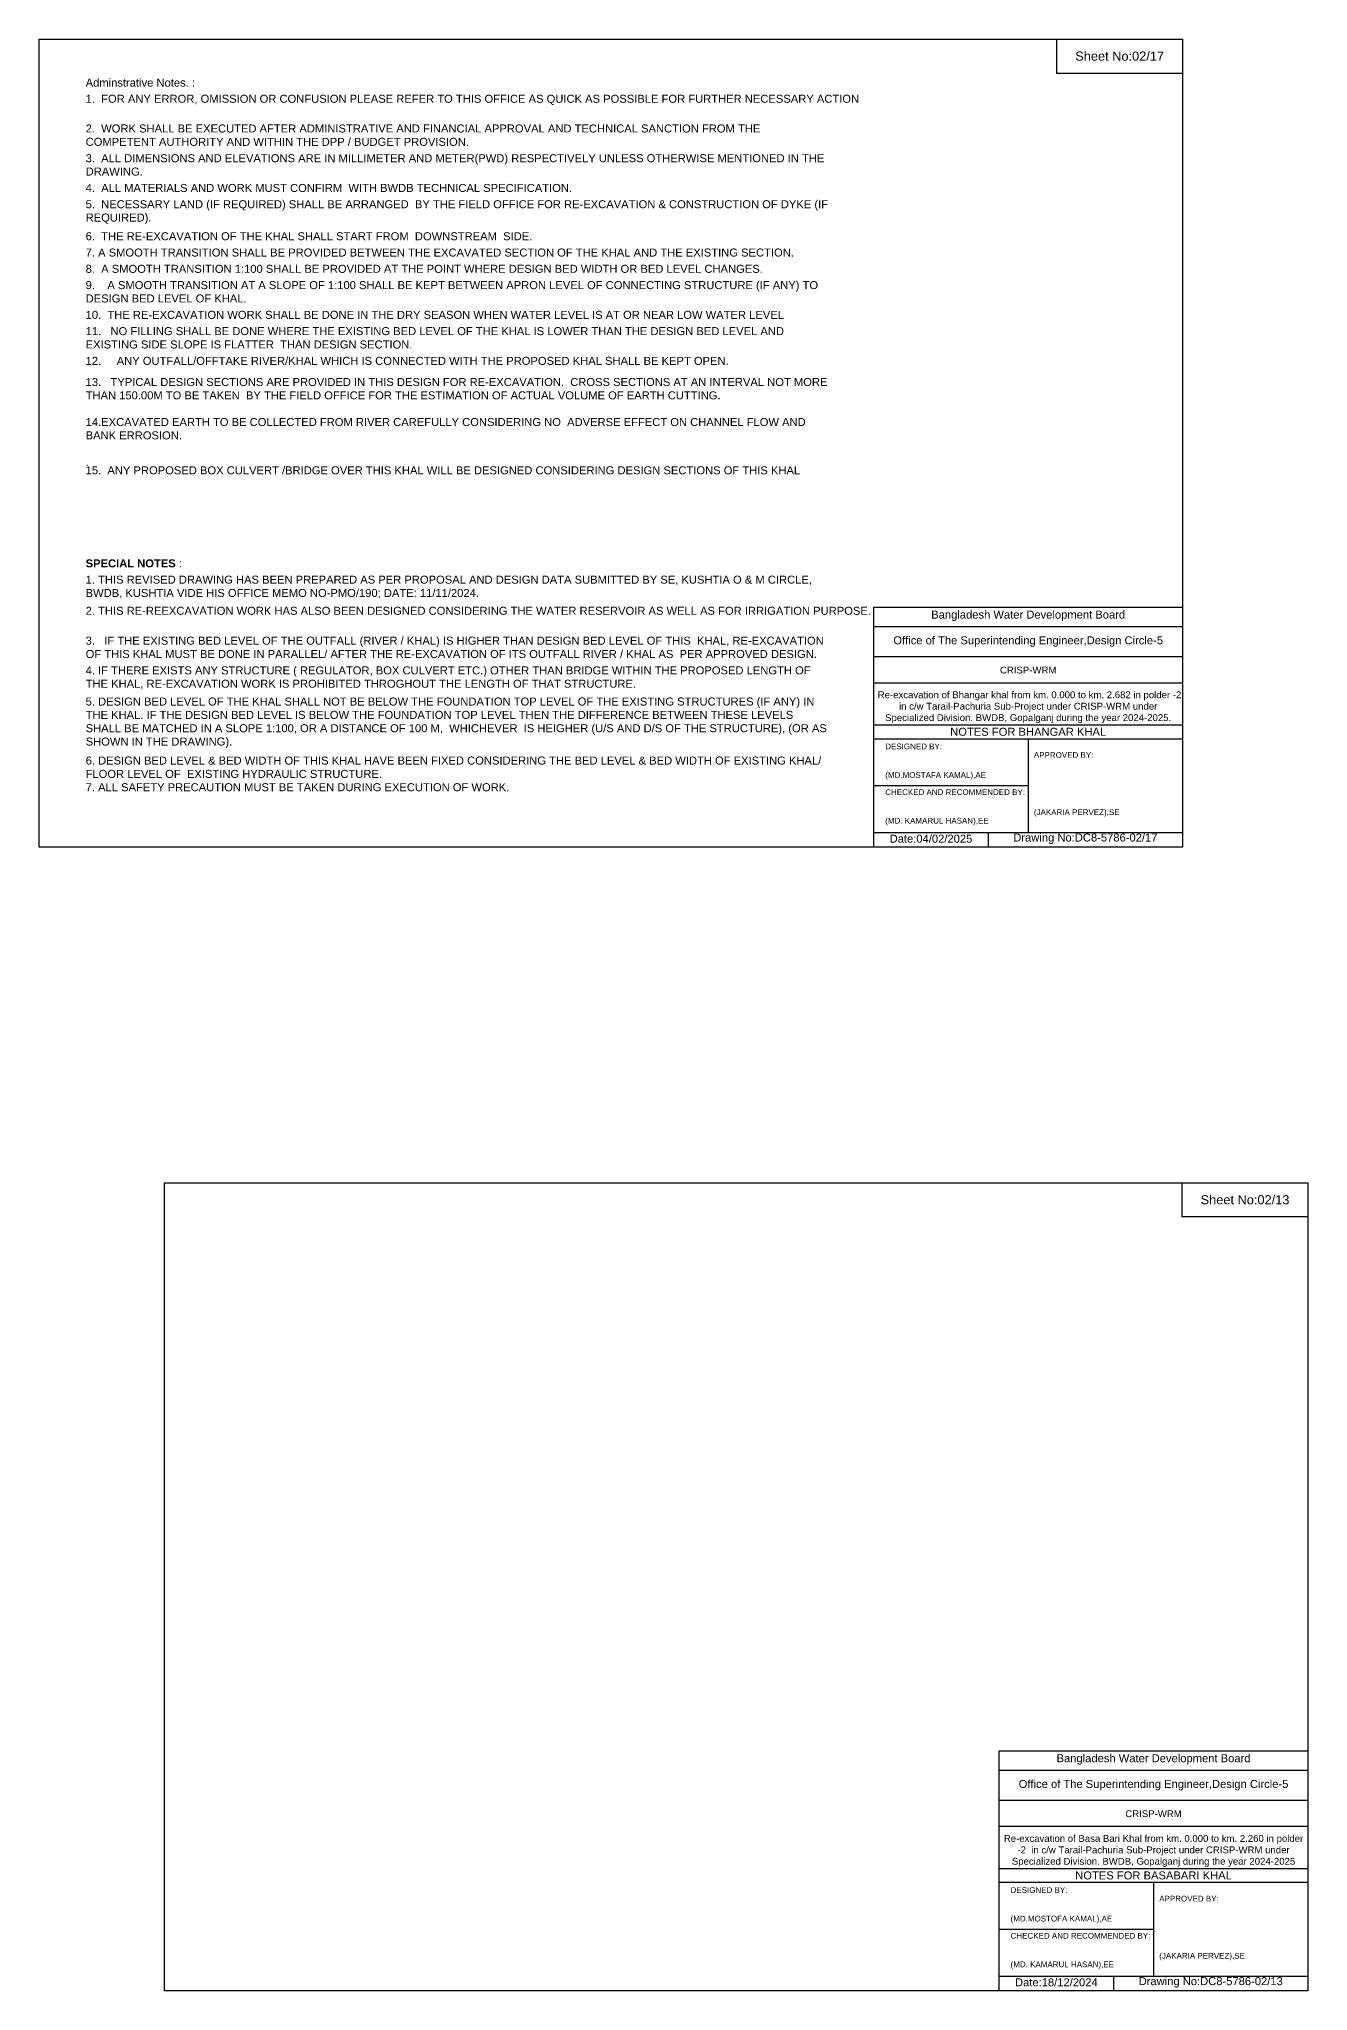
# Model space of a CAD drawing. Header units: inches. Extents: x 91000 to 288000, y -13659 to 0.
# Drawn here: x 110000 to 118877, y -13659 to 0 of the extents above; entities that cross this region are included whole.
import ezdxf

# ---------------------------------------------------------------- set-up
doc = ezdxf.new("R2010")
doc.units = ezdxf.units.IN
doc.header["$LTSCALE"] = 7
doc.header["$MEASUREMENT"] = 0
doc.styles.get("Standard").update_dxf_attribs({"font": 'arial.ttf'})

msp = doc.modelspace()

# ---------------------------------------------------------------- linework, layer by layer
for points in [[(110000, 0), (118000, 0), (118000, -5656), (110000, -5656)], [(117120, 0), (118000, 0), (118000, -240), (117120, -240)], [(110877, -8003), (118877, -8003), (118877, -13659), (110877, -13659)], [(117997, -8003), (118877, -8003), (118877, -8243), (117997, -8243)]]:
    msp.add_lwpolyline(points, close=True)
for points in [[(115840, -5656), (115840, -3976), (118000, -3976)], [(115840, -4112), (118000, -4112)], [(115840, -4320), (118000, -4320)], [(115840, -4504), (118000, -4504)], [(115840, -4800), (118000, -4800)], [(115840, -4896), (118000, -4896)], [(116920, -4896), (116920, -5552)], [(115840, -5224), (116920, -5224)], [(115840, -5552), (118000, -5552)], [(116640, -5552), (116640, -5656)], [(116717, -13659), (116717, -11979), (118877, -11979)], [(116717, -12115), (118877, -12115)], [(116717, -12323), (118877, -12323)], [(116717, -12507), (118877, -12507)], [(116717, -12803), (118877, -12803)], [(116717, -12899), (118877, -12899)], [(117797, -12899), (117797, -13555)], [(116717, -13227), (117797, -13227)], [(116717, -13555), (118877, -13555)], [(117517, -13555), (117517, -13659)]]:
    msp.add_lwpolyline(points)

# ---------------------------------------------------------------- texts
at = {"attachment_point": 5}
for s, insert, char_height in [('Sheet No:02/17', (117560, -120), 64), ('Bangladesh Water Development Board', (116920, -4036), 56), ('Office of The Superintending Engineer,Design Circle-5', (116920, -4216), 56), ('Sheet No:02/13', (118437, -8123), 64), ('Bangladesh Water Development Board', (117797, -12039), 56), ('Office of The Superintending Engineer,Design Circle-5', (117797, -12219), 56)]:
    msp.add_mtext(s, dxfattribs=dict(at, insert=insert, char_height=char_height))
for s, insert, char_height, width, attachment_point in [('Adminstrative Notes. :', (110326, -277), 56, 5200, 1), ('1.  FOR ANY ERROR, OMISSION OR CONFUSION PLEASE REFER TO THIS OFFICE AS QUICK AS POSSIBLE FOR FURTHER NECESSARY ACTION', (110326, -390), 56, 5200, 1), ('2.  WORK SHALL BE EXECUTED AFTER ADMINISTRATIVE AND FINANCIAL APPROVAL AND TECHNICAL SANCTION FROM THE COMPETENT AUTHORITY AND WITHIN THE DPP / BUDGET PROVISION. ', (110326, -598), 56, 5200, 1), ('3.  ALL DIMENSIONS AND ELEVATIONS ARE IN MILLIMETER AND METER(PWD) RESPECTIVELY UNLESS OTHERWISE MENTIONED IN THE DRAWING.', (110326, -806), 56, 5200, 1), ('4.  ALL MATERIALS AND WORK MUST CONFIRM  WITH BWDB TECHNICAL SPECIFICATION.', (110326, -1014), 56, 5200, 1), ('5.  NECESSARY LAND (IF REQUIRED) SHALL BE ARRANGED  BY THE FIELD OFFICE FOR RE-EXCAVATION & CONSTRUCTION OF DYKE (IF REQUIRED).', (110326, -1128), 56, 5200, 1), ('6.  THE RE-EXCAVATION OF THE KHAL SHALL START FROM  DOWNSTREAM  SIDE.', (110326, -1352), 56, 5200, 1), ('7. A SMOOTH TRANSITION SHALL BE PROVIDED BETWEEN THE EXCAVATED SECTION OF THE KHAL AND THE EXISTING SECTION.', (110326, -1466), 56, 5200, 1), ('8.  A SMOOTH TRANSITION 1:100 SHALL BE PROVIDED AT THE POINT WHERE DESIGN BED WIDTH OR BED LEVEL CHANGES.', (110326, -1580), 56, 5200, 1), ('9.    A SMOOTH TRANSITION AT A SLOPE OF 1:100 SHALL BE KEPT BETWEEN APRON LEVEL OF CONNECTING STRUCTURE (IF ANY) TO DESIGN BED LEVEL OF KHAL.', (110326, -1694), 56, 5200, 1), ('10.  THE RE-EXCAVATION WORK SHALL BE DONE IN THE DRY SEASON WHEN WATER LEVEL IS AT OR NEAR LOW WATER LEVEL', (110326, -1902), 56, 5200, 1), ('11.   NO FILLING SHALL BE DONE WHERE THE EXISTING BED LEVEL OF THE KHAL IS LOWER THAN THE DESIGN BED LEVEL AND EXISTING SIDE SLOPE IS FLATTER  THAN DESIGN SECTION.', (110326, -2016), 56, 5200, 1), ('12.     ANY OUTFALL/OFFTAKE RIVER/KHAL WHICH IS CONNECTED WITH THE PROPOSED KHAL SHALL BE KEPT OPEN.', (110326, -2224), 56, 5200, 1), ('13.   TYPICAL DESIGN SECTIONS ARE PROVIDED IN THIS DESIGN FOR RE-EXCAVATION.  CROSS SECTIONS AT AN INTERVAL NOT MORE THAN 150.00M TO BE TAKEN  BY THE FIELD OFFICE FOR THE ESTIMATION OF ACTUAL VOLUME OF EARTH CUTTING. ^J^J14.EXCAVATED EARTH TO BE COLLECTED FROM RIVER CAREFULLY CONSIDERING NO  ADVERSE EFFECT ON CHANNEL FLOW AND BANK ERROSION.^J^J.', (110326, -2372), 56, 5200, 1), ('15.  ANY PROPOSED BOX CULVERT /BRIDGE OVER THIS KHAL WILL BE DESIGNED CONSIDERING DESIGN SECTIONS OF THIS KHAL', (110326, -2990), 56, 5200, 1), ('{\\fArial|b1|i0|c0|p34;SPECIAL NOTES} :', (110326, -3641), 56, 5200, 1), ('1. THIS REVISED DRAWING HAS BEEN PREPARED AS PER PROPOSAL AND DESIGN DATA SUBMITTED BY SE, KUSHTIA O & M CIRCLE, BWDB, KUSHTIA VIDE HIS OFFICE MEMO NO-PMO/190; DATE: 11/11/2024. ', (110326, -3755), 56, 5200, 1), ('2. THIS RE-REEXCAVATION WORK HAS ALSO BEEN DESIGNED CONSIDERING THE WATER RESERVOIR AS WELL AS FOR IRRIGATION PURPOSE.  ', (110326, -3973), 56, 5200, 1), ('3.   IF THE EXISTING BED LEVEL OF THE OUTFALL (RIVER / KHAL) IS HIGHER THAN DESIGN BED LEVEL OF THIS  KHAL, RE-EXCAVATION OF THIS KHAL MUST BE DONE IN PARALLEL/ AFTER THE RE-EXCAVATION OF ITS OUTFALL RIVER / KHAL AS  PER APPROVED DESIGN.^J', (110326, -4182), 56, 5200, 1), ('4. IF THERE EXISTS ANY STRUCTURE ( REGULATOR, BOX CULVERT ETC.) OTHER THAN BRIDGE WITHIN THE PROPOSED LENGTH OF THE KHAL, RE-EXCAVATION WORK IS PROHIBITED THROGHOUT THE LENGTH OF THAT STRUCTURE.', (110326, -4390), 56, 5200, 1), ('CRISP-WRM', (116920, -4416), 48, 2240, 5), ('5. DESIGN BED LEVEL OF THE KHAL SHALL NOT BE BELOW THE FOUNDATION TOP LEVEL OF THE EXISTING STRUCTURES (IF ANY) IN THE KHAL. IF THE DESIGN BED LEVEL IS BELOW THE FOUNDATION TOP LEVEL THEN THE DIFFERENCE BETWEEN THESE LEVELS SHALL BE MATCHED IN A SLOPE 1:100, OR A DISTANCE OF 100 M,  WHICHEVER  IS HEIGHER (U/S AND D/S OF THE STRUCTURE), (OR AS SHOWN IN THE DRAWING).^J', (110326, -4608), 56, 5200, 1), (' Re-excavation of Bhangar khal from km. 0.000 to km. 2.682 in polder -2 in c/w Tarail-Pachuria Sub-Project under CRISP-WRM under Specialized Division. BWDB, Gopalganj during the year 2024-2025.', (116920, -4676), 48, 2160, 5), ('NOTES FOR BHANGAR KHAL', (116920, -4848), 56, 2240, 5), ('6. DESIGN BED LEVEL & BED WIDTH OF THIS KHAL HAVE BEEN FIXED CONSIDERING THE BED LEVEL & BED WIDTH OF EXISTING KHAL/ FLOOR LEVEL OF  EXISTING HYDRAULIC STRUCTURE.\\P7. ALL SAFETY PRECAUTION MUST BE TAKEN DURING EXECUTION OF WORK.', (110326, -5021), 56, 5200, 1), ('DESIGNED BY:^J^J^J(MD.MOSTAFA KAMAL),AE', (115920, -5056), 40, 1120, 4), ('APPROVED BY:^J^J^J^J^J^J(JAKARIA PERVEZ),SE', (116960, -5216), 40, 1120, 4), ('CHECKED AND RECOMMENDED BY:^J^J^J(MD. KAMARUL HASAN),EE', (115920, -5376), 40, 1120, 4), ('Date:04/02/2025', (116240, -5596), 56, 1120, 5), ('Drawing No:DC8-5786-02/17', (117320, -5596), 56, 1760, 5), ('CRISP-WRM', (117797, -12419), 48, 2240, 5), ('Re-excavation of Basa Bari Khal from km. 0.000 to km. 2.260 in polder -2  in c/w Tarail-Pachuria Sub-Project under CRISP-WRM under Specialized Division. BWDB, Gopalganj during the year 2024-2025', (117797, -12679), 48, 2160, 5), ('NOTES FOR BASABARI KHAL', (117797, -12851), 56, 2240, 5), ('DESIGNED BY:^J^J^J(MD.MOSTOFA KAMAL),AE', (116797, -13059), 40, 1120, 4), ('APPROVED BY:^J^J^J^J^J^J(JAKARIA PERVEZ),SE', (117837, -13219), 40, 1120, 4), ('CHECKED AND RECOMMENDED BY:^J^J^J(MD. KAMARUL HASAN),EE', (116797, -13379), 40, 1120, 4), ('Date:18/12/2024', (117117, -13599), 56, 1120, 5), ('Drawing No:DC8-5786-02/13', (118197, -13599), 56, 1760, 5)]:
    msp.add_mtext(s, dxfattribs=dict(insert=insert, char_height=char_height, width=width, attachment_point=attachment_point))

doc.saveas('drawing.dxf')
